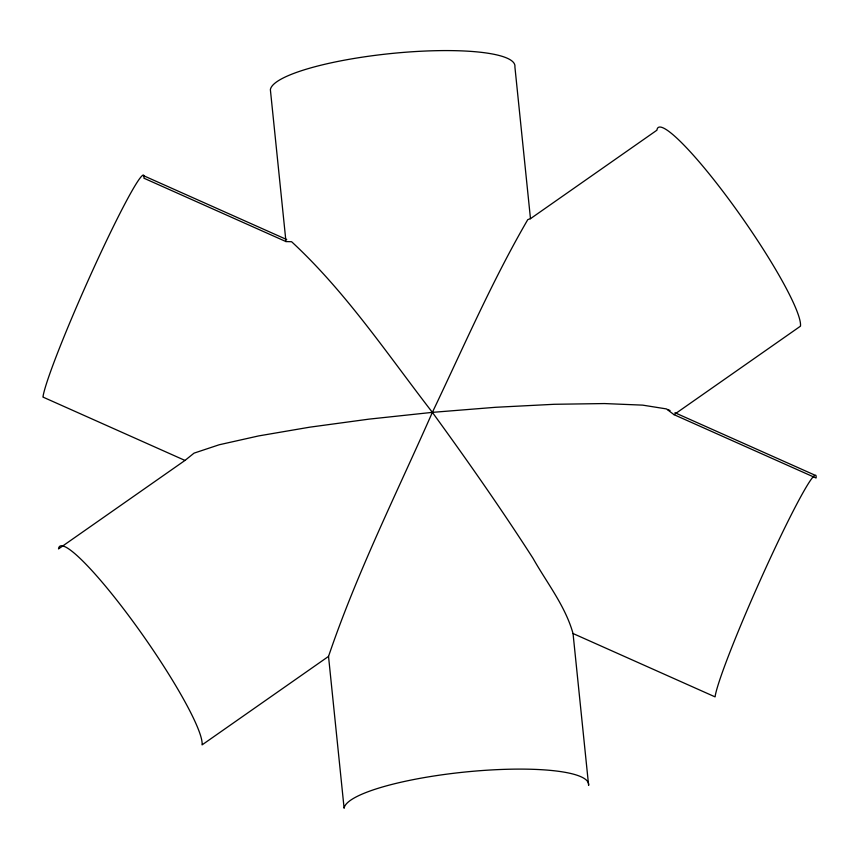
<?xml version="1.0" encoding="UTF-8"?>
<svg xmlns="http://www.w3.org/2000/svg" width="859" height="859" viewBox="0 0 859 859"><rect width="100%" height="100%" fill="white"/><g stroke="black" fill="none" stroke-linecap="round" stroke-linejoin="round"><path stroke-width="1.29" d="M328.525 656.405C356.936 572.663 396.718 493.184 432.367 412.363C463.269 347.712 491.745 281.634 527.78 219.625L530.475 218.68L656.931 130.192A122.901 16.987 55 0 1 731.578 203.003A122.901 16.987 55 0 1 800.47 326.173L674.014 414.661L666.423 408.916L642.693 405.137L604.425 403.558L554.238 404.288L495.557 407.295L432.367 412.363L368.983 419.138L309.723 427.181L258.634 435.921L219.185 444.769L194.059 453.133L184.986 460.435L58.53 548.912A122.901 16.987 55 0 1 133.166 621.723A122.901 16.987 55 0 1 202.069 744.893L328.525 656.405L344.105 808.244A122.901 24.782 -5.9 0 1 469.229 771.618A122.901 24.782 -5.9 0 1 588.619 785.362L573.039 633.523C565.308 605.939 546.904 582.95 533.02 558.318C501.055 508.592 467.135 460.156 432.367 412.363C387.355 354.144 345.866 291.92 291.598 241.723L285.961 241.572L143.925 178.21A122.901 7.785 -66 0 0 96.305 262.467A122.901 7.785 -66 0 0 42.95 397.073L184.986 460.435M142.948 175.419L286.723 239.554M667.647 409.464L670.084 410.548M674.949 412.728L815.073 475.22A122.901 7.785 -66 0 1 816.05 478.012L674.014 414.661M573.039 633.523L715.075 696.874A122.901 7.785 -66 0 1 760.505 579.675A122.901 7.785 -66 0 1 814.472 475.585M530.475 218.68L514.895 66.841A122.901 24.782 -5.9 0 0 395.516 53.097A122.901 24.782 -5.9 0 0 270.381 89.723L285.961 241.572"/></g></svg>
